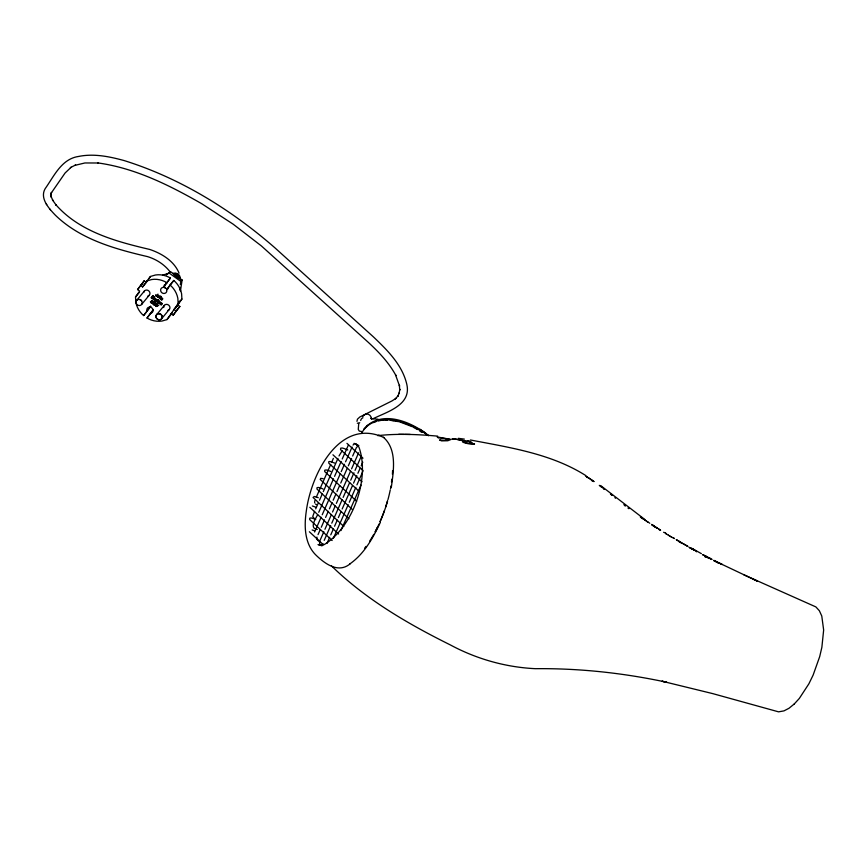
<?xml version="1.0" encoding="UTF-8"?>
<svg xmlns="http://www.w3.org/2000/svg" width="867" height="867" viewBox="0 0 867 867"><rect width="100%" height="100%" fill="white"/><g stroke="black" fill="none" stroke-linecap="round" stroke-linejoin="round"><path stroke-width="1.3" d="M147.704 280.42L146.339 282.393L144.225 280.875L137.571 289.567L139.663 291.074L135.523 296.969L135.826 302.236A22.119 20.212 39.7 0 0 142.101 314.157L143.64 315.566L150.739 306.246L143.64 315.566M153.361 309.584L147.022 317.994L148.831 319.002A22.119 20.212 39.7 0 0 161.999 321.039L166.995 319.576L178.147 303.602L177.843 298.335A22.119 20.212 39.7 0 0 171.568 286.413L170.03 285.015L173.79 280.485L175.329 281.883A22.119 20.212 39.7 0 1 181.604 293.805L181.907 299.072L175.578 308.078M160.341 302.496L159.105 301.478M356.955 421.351L357.442 419.184L359.838 416.973L392.003 400.912L395.959 398.354L395.244 398.918L398.126 395.742L397.585 396.49L399.394 392.718L399.08 393.575L399.806 389.229L399.741 390.139L399.373 385.251L399.568 386.118L395.547 374.902L395.959 375.617C389.001 362.677 378.695 351.937 367.976 342.042L261.4 245.946L233.115 224.141L201.773 203.756C169.455 185.245 134.959 167.981 97.657 162.898L98.47 162.996L84.912 162.963L74.8 165.391M322.892 543.566L323.033 545.061M153.416 299.104L154.846 298.887M154.532 302.518L152.592 303.407M158.769 296.341L157.837 295.82M153.535 297.934L152.96 298.671M180.434 291.084L182.124 279.998L170.452 271.62L166.572 274.666L170.452 271.62M157.512 296.33L158.119 296.991M153.188 297.858L152.603 298.324M156.678 300.827L156.342 299.96M391.277 487.666C393.455 471.334 397.433 449.572 383.442 437.293M153.99 297.218L152.755 295.636L153.903 296.666M154.077 296.969L153.296 297.587L153.968 297.305M160.926 299.516L160.904 298.259M154.521 299.884L155.366 299.169M159.387 303.385L160.243 302.67M162.476 299.202L162.617 298.595M162.595 298.952L162.367 298.129M153.73 296.904L152.874 297.132M155.692 299.614L156.461 299.158M155.28 300.621L155.323 299.917L155.529 300.47M180.303 284.528L180.9 281.482L182.124 279.998M179.794 290.044L180.336 287.432M156.103 306.495L156.732 303.732L156.103 306.495L158.791 305.206L156.418 306.376L156.678 303.797M358.732 423.54L358.266 429.403L359.306 431.116L362.103 431.593M156.537 305.953L157.057 303.97M153.958 304.469L154.196 303.894M314.743 500.671L314.656 502.914M316.943 537.074L316.856 539.317L318.579 540.997M50.579 195.324L51.587 192.431L51.11 193.211L65.112 172.977L71.17 167.223M154.391 304.274L154.456 305.054L155.226 304.87M155.941 300.86L156.158 300.231M361.441 433.316C375.714 408.931 410.167 422.11 428.298 435.602M157.1 301.9L157.046 301.163M155.637 294.91L155.54 295.539M158.683 296.536L158.639 295.864M162.172 299.039L161.425 298.237M154.434 300.058L153.925 299.722M316.347 497.051L330.728 464.419M331.79 462.003L333.383 458.372M314.613 511.324L312.727 516.526L314.623 518.932M315.696 508.864L318.406 502.708M319.5 500.248L322.21 494.092M323.293 491.632L337.935 458.405M339.019 455.944L342.292 450.547M317.658 514.76C315.696 518.531 308.934 528.437 317.3 529.444M318.753 512.289L333.492 478.822M334.586 476.341L341.143 461.472M342.237 458.99L348.241 445.367M314.623 532.002L321.137 517.22M322.221 514.76L340.135 474.108M341.219 471.648L344.481 464.257M345.565 461.797L352.078 447.014M318.026 534.625L320.194 529.715M321.278 527.255L324.518 519.886M325.602 517.426L328.311 511.292M329.395 508.831L332.094 502.697M333.177 500.237L335.887 494.103M336.97 491.643L339.68 485.498M340.753 483.049L347.255 468.31M348.328 465.85L351.579 458.48M352.663 456.031L356.467 447.405L358.84 445.486M323.857 531.753L319.5 541.626L319.771 544.498M324.941 529.282L331.465 514.478M332.549 512.007L335.269 505.84M336.363 503.38L350.496 471.301M351.579 468.83L358.645 452.791M324.204 540.369L330.695 525.63M331.779 523.169L342.064 499.836M343.148 497.387L349.639 482.648M350.723 480.188L353.964 472.818M355.047 470.369L360.997 456.855M326.967 543.479L329.688 537.323M330.771 534.863L333.481 528.707M334.575 526.236L337.285 520.081M338.368 517.621L341.089 511.454M342.172 508.994L352.479 485.596M353.563 483.125L356.825 475.734M357.908 473.274L360.076 468.343M361.171 465.882L362.796 462.187M333.448 538.179L348.198 504.724M349.293 502.242L355.838 487.373M356.933 484.891L362.937 471.258M340.937 530.593L360.997 485.065M177.746 304.956L179.859 306.474L176.099 311.004L173.985 309.486L177.746 304.956L179.48 301.174L176.294 307.037M156.125 304.144L155.529 305.054M159.105 297.414L159.376 297.945M160.232 298.248L160.2 298.963L159.831 298.562M380.353 522.367C373.081 537.898 364.281 553.742 349.975 563.843M154.499 304.057L154.272 304.783M157.165 301.597L158.368 299.841M162.53 299.137L161.099 298.584M141.332 285.037L144.225 280.875L137.571 289.567M161.901 304.046L162.14 303.342M155.312 299.234L154.868 298.096M158.921 297.674L160.482 296.015L159.506 298.02M159.972 298.031C158.563 300.21 163.202 293.36 160.178 298.313M140.465 285.406L142.578 286.923L150.435 276.465L155.431 275.002A22.119 20.212 39.7 0 1 168.599 277.05L170.409 278.058L163.31 287.367L162.248 287.616A3.208 2.937 39.7 0 0 160.633 289.936L160.763 291.074A3.208 2.937 39.7 0 0 161.88 292.699L162.205 292.938A3.208 2.937 39.7 0 0 164.091 293.458L165.196 293.209A3.208 2.937 39.7 0 0 166.811 290.889L166.692 289.795L170.03 285.015M149.07 278.437L150.435 276.465M172.121 313.074L166.995 319.576M155.236 303.287L154.369 304.826M136.585 300.448L136.368 300.751A3.219 2.937 39.7 0 0 137.398 304.891A3.219 2.937 39.7 0 0 141.581 304.501L141.787 304.198A3.219 2.937 39.7 0 0 140.768 300.058A3.219 2.937 39.7 0 0 136.585 300.448L144.355 291.095A3.219 2.937 39.7 0 1 148.539 290.705A3.219 2.937 39.7 0 1 149.558 294.834L141.646 304.415M144.355 291.095L144.139 291.399A3.219 2.937 39.7 0 0 143.77 292.45M152.364 298.454L151.248 297.771L152.755 295.636M152.852 298.281L151.725 297.749L152.278 296.969L153.112 297.793M153.101 297.186L152.386 296.785L153.329 296.416M156.645 295.441L158 294.162L156.775 295.864M150.695 302.139L151.573 303.244L150.468 301.868M154.814 299.343L154.369 299.028M163.31 287.367L170.452 277.993M153.156 303.309C151.443 303.851 156.158 306.3 152.419 303.06M156.992 301.239L158.043 299.733M157.501 302.269L158.607 300.697L157.772 302.464M158.748 300.481L159.019 300.686M152.787 310.592L147.022 317.994M173.834 280.42L166.692 289.795M159.691 302.854L158.715 302.854M159.994 303.949L161.316 302.8M160.211 304.209L160.839 303.331M160.98 304.761L161.674 303.786M161.262 304.967L161.956 303.97M156.634 314.678L156.342 315.068A3.219 2.937 39.7 0 0 157.371 319.197A3.219 2.937 39.7 0 0 161.555 318.818L169.542 309.151A3.219 2.937 39.7 0 0 168.512 305.021A3.219 2.937 39.7 0 0 164.329 305.401L156.634 314.678A3.219 2.937 39.7 0 1 160.818 314.288A3.219 2.937 39.7 0 1 161.836 318.427L161.555 318.818A3.219 2.937 39.7 0 1 157.447 319.11A3.219 2.937 39.7 0 1 156.418 314.981M164.329 305.401L164.112 305.704A3.219 2.937 39.7 0 0 163.744 307.525M171.092 313.648L173.194 315.165L176.099 311.004M179.859 306.474L173.194 315.165M160.785 303.396L161.761 303.493M154.315 303.688L155.356 302.919M384.092 437.607C339.095 416.821 310.971 475.073 306.322 510.999C303.992 526.302 304.469 544.563 316.683 555.812C325.483 564.114 338.694 573.672 350.387 563.615M154.879 299.278L154.293 299.614M142.578 286.923L146.339 282.393M135.523 296.969L139.284 292.439M151.248 297.771L152.159 298.324M151.725 297.749L152.332 298.075M151.617 300.405L151.487 300.892M155.616 300.08L156.006 300.795M158.661 297.175L157.22 296.297M157.22 301.532L157.274 302.095L156.873 301.586M161.88 299.451L161.392 299.527M178.147 303.602L181.907 299.072M153.426 298.324L152.809 298.692M155.388 304.696L154.9 305.119M331.454 565.858C365.701 599.27 407.685 623.741 450.309 644.907C476.525 659.007 505.699 667.276 535.459 668.685C579.6 668.219 623.611 673.009 666.766 682.264L662.02 681.213L712.761 693.622L778.566 711.84L783.952 710.886L788.981 708.285L794.28 703.961M794.161 704.091L799.32 698.444L808.878 683.825L813.105 675.144L819.683 656.655L821.873 647.281L823.65 630.016L821.775 616.025L819.369 610.758L815.869 606.911L743.799 574.799M154.781 303.656L155.399 303.201M156.667 300.892L155.811 301.077M353.042 445.064L353.595 444.489M363.912 428.905L367.445 425.318L367.012 425.762M151.432 300.957L152.321 301.012M366.513 426.271C384.309 410.026 412.627 422.641 428.656 435.624M155.887 295.311L156.591 295.528M152.202 301.651L152.375 300.947M153.947 302.897L154.12 302.193M362.699 416.615C365.592 412.107 371 413.895 371.52 418.902L371.043 418.176L371.878 418.924L371.163 418.631L377.849 419.195L380.082 420.127M161.262 298.389L162.021 298.281M156.829 295.799L156.244 296.059M162.194 299.614L161.641 299.863M708.838 558.478L704.611 555.78M710.452 559.172L712.067 559.443L709.509 558.131M659.397 530.008L660.318 530.16M154.814 303.147L155.475 302.919M156.363 301.142L156.114 299.462L156.764 299.96M70.357 167.634L75.613 164.979M153.329 302.063L154.066 302.258M372.973 418.75C386.682 411.955 411.511 405.192 406.851 384.558C402.44 364.985 387.332 350.16 373.319 336.797L274.893 247.81C231.023 209.5 180.173 178.158 124.393 160.644C109.578 156.569 93.853 153.318 78.529 156.461C61.459 158.943 54.025 176.239 45.192 188.627C39.47 198.294 49.018 208.557 55.293 215.124C80.187 239.346 114.737 248.948 147.607 256.632C156.342 259.309 164.459 264.511 170.051 271.783M162.086 299.7L161.229 299.744M152.451 301.868L151.357 302.117M152.256 301.586L151.671 301.792M153.741 302.995L154.196 302.366M177.713 277.646L178.96 277.137L179.404 278.372M153.166 301.781L153.958 301.738M373.016 422.663L376.321 421.449M154.174 298.042L154.727 297.945M146.675 280.995L151.671 279.532A22.119 20.212 39.7 0 1 164.838 281.58L166.648 282.588M166.009 283.086L167.071 282.837M156.667 295.929L155.843 295.885M162.573 275.197L167.418 273.647M377.752 435.635C397.65 433.446 417.753 434.378 437.662 436.134M150.414 301.933L151.248 301.759M152.159 303.19L153.47 302.984M150.641 302.204L152.083 301.998M357.334 423.248L359.74 422.728M378.576 420.853L381.057 420.408M681.029 543.056L682.166 543.197M150.359 313.204L151.422 312.965A3.208 2.937 39.7 0 0 153.036 310.646L152.895 309.497A3.208 2.937 39.7 0 0 151.79 307.872L151.454 307.644A3.208 2.937 39.7 0 0 149.579 307.113L148.474 307.362A3.208 2.937 39.7 0 0 146.848 309.682L146.978 310.776M159.203 301.488L159.799 301.532M679.349 542.243L680.378 542.243M387.148 419.736L381.263 419.996M385.598 420.072L387.755 420.007M173.465 274.102L174.766 274.113A5.169 4.725 39.7 0 1 178.96 277.137M398.701 434.334L404.011 434.389M404.77 434.378L410.221 434.432M159.387 303.342L158.639 303.125M153.448 301.694L154.12 301.846M154.868 305.368L154.12 304.935M329.709 461.482L328.766 461.721L328.81 463.184L359.231 491.47M393.716 420.603L390.128 420.235L398.668 421.676M154.142 298.833L154.348 299.548M458.296 438.334L464.376 439.114M152.863 298.627L152.31 298.519M330.132 461.537L334.911 463.141M470.391 439.981C509.926 447.589 551.325 453.669 585.94 475.669M154.348 299.765L153.762 299.624M713.704 560.375L720.585 563.713M155.421 302.984L156.06 303.45M688.907 547.229L693.069 549.245M319.154 544.855L318.026 544.541L321.874 545.386L320.346 545.224L324.291 544.563C352.771 526.995 370.263 478.682 358.938 447.112L356.25 444.218L357.54 445.064L353.974 443.395L357.919 444.923M672.402 537.442L674.45 538.526L673.312 538.082M159.127 302.084L158.423 302.93M323.098 478.649L320.671 478.356L320.216 479.473L352.219 509.406M399.893 421.936L412.475 426.77M347.797 449.984C346.995 449.843 339.376 445.736 340.525 449.605L363.013 470.499M330.782 471.54C330.002 471.084 323.38 468.126 324.692 471.572L356.662 501.299M323.077 489.031C322.242 488.587 315.642 485.628 316.975 489.075L348.957 518.791M318.297 497.712L314.288 496.488L313.052 497.463L343.809 526.464M312.348 505.97L315.902 507.238M315.772 519.561C314.938 519.116 308.392 516.125 309.682 519.593L332.169 540.499M312.131 529.965L314.504 530.821M320.487 545.31L322.036 545.874M663.58 532.273L664.891 532.728M159.951 302.485L159.344 302.29M647.237 521.847L648.386 522.4M159.3 302.464L158.639 302.735M721.084 563.994L722.211 564.515L720.856 563.843M157.946 297.24L157.241 296.471M753.412 579.264L757.433 581.15L719.057 562.976M378.803 435.136L379.464 435.44M702.725 554.642L704.058 555.335L703.126 554.772M585.561 476.081L586.255 476.438M718.212 562.553L718.808 562.846M154.716 299.104L153.838 299.353M154.196 298.649L155.074 298.985L154.716 298.291M159.398 302.225L158.379 302.301L158.856 303.168M708.437 557.644L710.311 558.554L704.34 555.498M716.63 561.751L717.453 562.174M716.489 561.697L714.148 560.505L715.622 561.339M692.614 549.093L690.598 548.085L692.473 549.266M693.21 549.32L694.63 550.166M316.379 504.594L315.523 504.052M715.188 561.426L713.931 560.711M705.879 556.256L708.036 557.373M707.494 557.08L704.546 555.541L705.229 555.866M704.817 556.701L705.901 557.275M716.001 561.859L716.825 562.304M587.631 477.338L586.731 476.883L587.544 477.5M717.594 562.716L718.234 563.062M691.909 548.377L701.37 553.634M413.472 427.333L417.46 429.555M687.195 546.037L687.899 546.416L685.071 544.769M715.774 561.426L720.087 563.485M676.423 539.718L676.238 539.653M690.544 548.388L689.72 547.846M415.315 427.669L423.28 432.189M682.708 543.446L684.648 544.574M652.331 525.131L653.328 525.76M686.74 545.777L684.301 544.324M671.773 537.172L670.917 536.673M682.275 543.154L678.742 541.084M679.826 541.777L676.824 539.946M682.99 543.566L683.716 543.988M586.699 476.677L593.917 481.467M676.726 539.946L678.189 540.802M668.164 535.091L668.782 535.448A114.325 4.097 29.6 0 1 670.061 536.218M588.4 477.782L590.503 479.115M665.357 532.988L666.506 533.714L665.769 533.552M669.205 535.654L670.289 536.294M670.755 536.63L671.578 537.117M667.937 534.885L668.565 535.275M665.466 533.433L666.961 534.343M691.433 548.941L692.159 549.407M658.627 528.903L660.621 530.17M152.159 300.556L152.711 301.185M693.275 549.429L694.5 550.209M657.132 528.025L657.782 528.361M657.533 528.469L656.622 527.884M653.881 526.204L654.498 526.594M657.229 528.014L655.127 526.735M642.198 518.206L648.527 522.4M643.281 518.975L641.016 517.523M654.986 526.908L656.081 527.602M654.379 526.453L656.167 527.591M655.582 526.963L651.605 524.427L654.509 526.269M640.312 516.949L641.808 517.946M653.284 525.825L652.287 525.174M694.846 550.317L696.569 551.802M644.506 519.777L646.013 520.785M419.986 429.241L425.675 433.11M591.435 480.383L592.237 480.947M419.53 430.856L421.741 432.384M586.634 477.002L587.436 477.565M649.004 522.736L649.795 523.289M600.278 486.17L601.199 486.853M599.281 485.347L601.026 486.582M591.001 479.451L592.497 480.535M644.701 519.376L600.571 485.509M169.228 273.094L180.9 281.482M160.059 296.612L160.655 297.034M157.621 296.08L158.889 296.882M628.922 508.55L628.12 507.943M611.398 494.884L612.167 495.436M426.152 434.064L427.734 435.201M610.433 494.027L612.156 495.295M702.834 554.717L702.985 554.826A5.473 0.997 23.5 0 0 704.004 555.433M362.991 458.188L346.963 443.362M362.038 481.77L332.939 454.785M601.893 487.221L604.407 489.194M628.282 508.214L628.846 508.636M624.533 505.288L625.421 505.97L623.861 504.627M593.201 481.077L593.852 481.618M603.8 488.858L604.472 489.454M338.574 534.018L309.812 507.282M156.732 299.635L156.082 299.787M614.898 497.647L615.559 498.265M309.367 531.753L322.806 544.238M156.97 299.657L155.702 299.744M158.889 295.625L159.084 296.341M49.907 209.153L50.308 209.727M46.254 203.994L46.72 204.645M157.025 299.592L156.797 299.765M179.068 273.127C174.115 260.978 161.663 253.435 149.688 249.436C116.07 241.525 79.515 231.749 55.824 204.666L56.236 205.241L52.453 199.887L52.92 200.548L50.99 196.3L51.251 197.134L50.795 193.536L50.817 194.446M392.578 470.564A65.35 26.552 -70.3 0 1 392.415 474.238M391.949 479.321A65.35 26.552 -70.3 0 1 391.624 481.933M390.995 485.943A65.35 26.552 -70.3 0 1 390.508 488.641M390.269 489.855A65.35 26.552 -70.3 0 1 387.928 499.695M387.582 500.92A65.35 26.552 -70.3 0 1 380.114 521.674M379.063 524.015A65.35 26.552 -70.3 0 1 375.129 531.915A65.123 26.454 -70.3 0 0 377.351 527.374M373.796 534.332A65.35 26.552 -70.3 0 1 369.635 541.192M366.026 546.383A65.35 26.552 -70.3 0 1 364.552 548.302M693.893 550.144A19.128 3.587 24.3 0 1 693.264 549.765M658.942 529.173A33.184 1.582 31.2 0 1 658.335 528.783M391.83 479.397A65.123 26.454 -70.3 0 1 391.505 482.009M387.484 500.931A65.123 26.454 -70.3 0 1 385.587 507.108M384.33 510.793A65.123 26.454 -70.3 0 1 380.039 521.609M360.694 420.495A3.75 3.338 83.2 0 1 362.948 417.786M167.851 288.928A3.208 2.937 39.7 0 1 165.976 288.408L165.64 288.169A3.208 2.937 39.7 0 1 164.524 286.543L164.394 285.406A3.208 2.937 39.7 0 1 164.546 284.669M169.325 309.454A3.219 2.937 39.7 0 1 167.764 310.408M149.352 295.138A3.219 2.937 39.7 0 1 147.791 296.102M163.971 287.259A71.029 64.906 39.7 0 1 165.684 288.451M178.992 276.107A3.728 3.403 39.7 0 1 179.306 277.007M173.097 273.387A5.169 4.725 39.7 0 1 180.141 279.846M174.993 275.717A5.169 4.725 39.7 0 1 177.908 278.394M139.75 299.462A3.219 2.937 39.7 0 1 141.668 300.838M156.559 314.764A3.219 2.937 39.7 0 1 160.742 314.374A3.219 2.937 39.7 0 1 161.771 318.514M176.044 273.864A3.717 3.544 41.3 0 1 178.537 275.218M179.057 276.031A3.717 3.544 41.3 0 1 179.361 276.941M474.509 443.947C472.255 445.237 456.866 441.585 464.474 440.935L454.958 439.016L468.256 441.379L463.271 441.606L466.533 442.907L471.626 443.525L470.347 442.614A14.002 3.815 14.2 0 1 469.947 442.072C464.354 439.352 471.323 440.967 472.764 443.557L474.509 443.947M438.203 437.727L449.128 439.092L444.684 440.349L439.526 439.97L441.574 440.88L447.784 440.75L451.122 439.428L437.228 436.968L438.203 437.727M174.408 274.536L174.061 274.958A5.169 4.725 39.7 0 1 178.255 277.971L178.613 277.548A5.169 4.725 39.7 0 0 174.408 274.536M160.113 296.547L160.579 297.175L160.113 296.547M454.72 439.276L452.271 438.875L454.72 439.276"/></g></svg>
